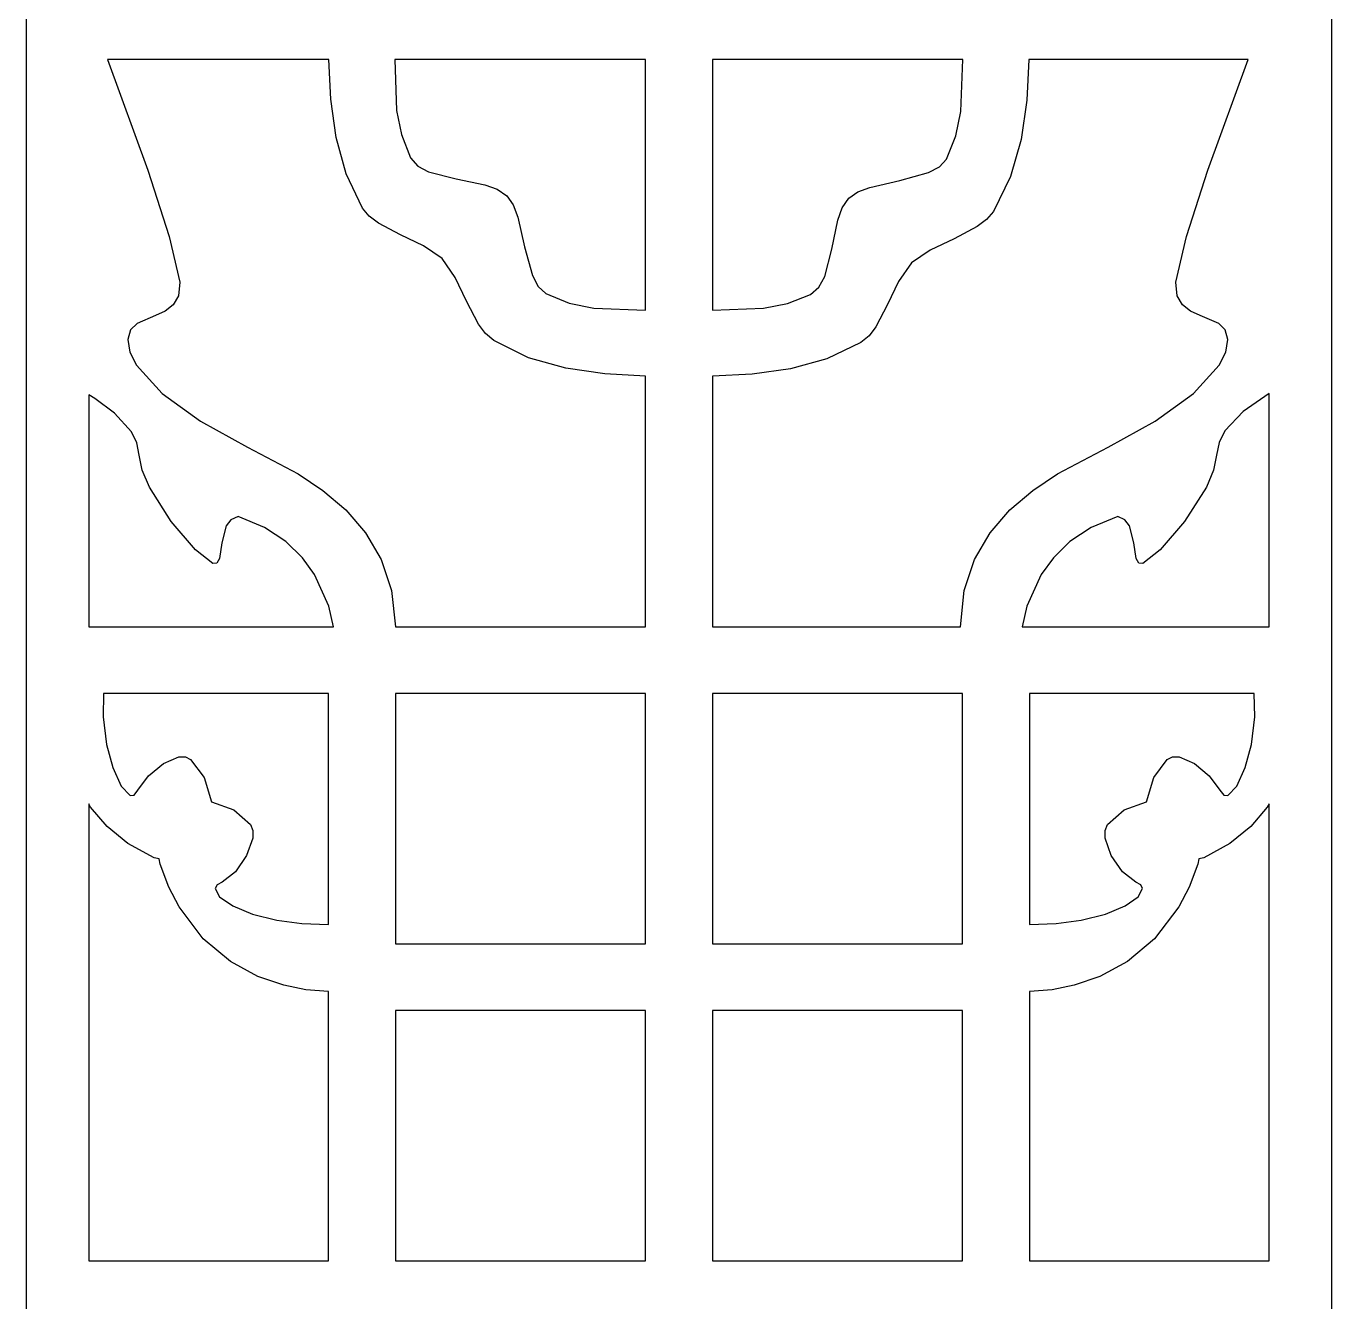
# Model space of a CAD drawing. Header units: centimetres. Extents: x -13.2 to -8.6, y -9 to 9.
# Drawn here: x -13.171 to -8.579, y -4.486 to 0 of the extents above; entities that cross this region are included whole.
import ezdxf

# ---------------------------------------------------------------- set-up
doc = ezdxf.new("R2010")
doc.units = ezdxf.units.CM
doc.header["$MEASUREMENT"] = 0
doc.layers.add('layer 1', color=7, linetype='Continuous')

msp = doc.modelspace()

# ---------------------------------------------------------------- linework, layer by layer
at = {"layer": 'layer 1', "color": 250}
for points, knots in [([(-13.17122, 9.00077), (-13.17122, 9.00077), (-8.57913, 9.00077), (-8.57913, 9.00077), (-8.57913, 9.00077), (-8.57913, 9.00077), (-8.57913, -9.00021), (-8.57913, -9.00021), (-8.57913, -9.00021), (-8.57913, -9.00021), (-13.17122, -9.00021), (-13.17122, -9.00021), (-13.17122, -9.00021), (-13.17122, -9.00021), (-13.17122, 9.00077), (-13.17122, 9.00077)], [0, 0, 0, 0, 0.2, 0.2, 0.2, 0.2, 0.4, 0.4, 0.4, 0.4, 0.6, 0.6, 0.6, 0.6, 1, 1, 1, 1]), ([(-12.10651, -0.11707), (-12.10651, -0.11707), (-12.09947, -0.25702), (-12.09947, -0.25702), (-12.09947, -0.25702), (-12.09947, -0.25702), (-12.08128, -0.39168), (-12.08128, -0.39168), (-12.08128, -0.39168), (-12.08128, -0.39168), (-12.04578, -0.5196), (-12.04578, -0.5196), (-12.04578, -0.5196), (-12.04578, -0.5196), (-11.98798, -0.63989), (-11.98798, -0.63989), (-11.98798, -0.63989), (-11.98798, -0.63989), (-11.96422, -0.66806), (-11.96422, -0.66806), (-11.96422, -0.66806), (-11.96422, -0.66806), (-11.93254, -0.69269), (-11.93254, -0.69269), (-11.93254, -0.69269), (-11.93254, -0.69269), (-11.8545, -0.73377), (-11.8545, -0.73377), (-11.8545, -0.73377), (-11.8545, -0.73377), (-11.77323, -0.77221), (-11.77323, -0.77221), (-11.77323, -0.77221), (-11.77323, -0.77221), (-11.70809, -0.8171), (-11.70809, -0.8171), (-11.70809, -0.8171), (-11.70809, -0.8171), (-11.66291, -0.88369), (-11.66291, -0.88369), (-11.66291, -0.88369), (-11.66291, -0.88369), (-11.62302, -0.9673), (-11.62302, -0.9673), (-11.62302, -0.9673), (-11.62302, -0.9673), (-11.58017, -1.04799), (-11.58017, -1.04799), (-11.58017, -1.04799), (-11.58017, -1.04799), (-11.55524, -1.08113), (-11.55524, -1.08113), (-11.55524, -1.08113), (-11.55524, -1.08113), (-11.52679, -1.10519), (-11.52679, -1.10519), (-11.52679, -1.10519), (-11.52679, -1.10519), (-11.40415, -1.16593), (-11.40415, -1.16593), (-11.40415, -1.16593), (-11.40415, -1.16593), (-11.27359, -1.20319), (-11.27359, -1.20319), (-11.27359, -1.20319), (-11.27359, -1.20319), (-11.13629, -1.22314), (-11.13629, -1.22314), (-11.13629, -1.22314), (-11.13629, -1.22314), (-10.99254, -1.23076), (-10.99254, -1.23076), (-10.99254, -1.23076), (-10.99254, -1.23076), (-10.99254, -2.11208), (-10.99254, -2.11208), (-10.99254, -2.11208), (-10.99254, -2.11208), (-11.87269, -2.11208), (-11.87269, -2.11208), (-11.87269, -2.11208), (-11.87269, -2.11208), (-11.88588, -1.98505), (-11.88588, -1.98505), (-11.88588, -1.98505), (-11.88588, -1.98505), (-11.92226, -1.87532), (-11.92226, -1.87532), (-11.92226, -1.87532), (-11.92226, -1.87532), (-11.97713, -1.78144), (-11.97713, -1.78144), (-11.97713, -1.78144), (-11.97713, -1.78144), (-12.04695, -1.70076), (-12.04695, -1.70076), (-12.04695, -1.70076), (-12.04695, -1.70076), (-12.12764, -1.63269), (-12.12764, -1.63269), (-12.12764, -1.63269), (-12.12764, -1.63269), (-12.21477, -1.57431), (-12.21477, -1.57431), (-12.21477, -1.57431), (-12.21477, -1.57431), (-12.39285, -1.48013), (-12.39285, -1.48013), (-12.39285, -1.48013), (-12.39285, -1.48013), (-12.55744, -1.38948), (-12.55744, -1.38948), (-12.55744, -1.38948), (-12.55744, -1.38948), (-12.6924, -1.2912), (-12.6924, -1.2912), (-12.6924, -1.2912), (-12.6924, -1.2912), (-12.78276, -1.19262), (-12.78276, -1.19262), (-12.78276, -1.19262), (-12.78276, -1.19262), (-12.80652, -1.14598), (-12.80652, -1.14598), (-12.80652, -1.14598), (-12.80652, -1.14598), (-12.81356, -1.10196), (-12.81356, -1.10196), (-12.81356, -1.10196), (-12.81356, -1.10196), (-12.80358, -1.06764), (-12.80358, -1.06764), (-12.80358, -1.06764), (-12.80358, -1.06764), (-12.781, -1.04505), (-12.781, -1.04505), (-12.781, -1.04505), (-12.781, -1.04505), (-12.71587, -1.01689), (-12.71587, -1.01689), (-12.71587, -1.01689), (-12.71587, -1.01689), (-12.68242, -1.00221), (-12.68242, -1.00221), (-12.68242, -1.00221), (-12.68242, -1.00221), (-12.65396, -0.98051), (-12.65396, -0.98051), (-12.65396, -0.98051), (-12.65396, -0.98051), (-12.63518, -0.94823), (-12.63518, -0.94823), (-12.63518, -0.94823), (-12.63518, -0.94823), (-12.63079, -0.89983), (-12.63079, -0.89983), (-12.63079, -0.89983), (-12.63079, -0.89983), (-12.66775, -0.73905), (-12.66775, -0.73905), (-12.66775, -0.73905), (-12.66775, -0.73905), (-12.74286, -0.50669), (-12.74286, -0.50669), (-12.74286, -0.50669), (-12.74286, -0.50669), (-12.88457, -0.11707), (-12.88457, -0.11707), (-12.88457, -0.11707), (-12.88457, -0.11707), (-12.10651, -0.11707), (-12.10651, -0.11707)], [0, 0, 0, 0, 0.0227273, 0.0227273, 0.0227273, 0.0227273, 0.0454545, 0.0454545, 0.0454545, 0.0454545, 0.0681818, 0.0681818, 0.0681818, 0.0681818, 0.0909091, 0.0909091, 0.0909091, 0.0909091, 0.1136364, 0.1136364, 0.1136364, 0.1136364, 0.1363636, 0.1363636, 0.1363636, 0.1363636, 0.1590909, 0.1590909, 0.1590909, 0.1590909, 0.1818182, 0.1818182, 0.1818182, 0.1818182, 0.2045455, 0.2045455, 0.2045455, 0.2045455, 0.2272727, 0.2272727, 0.2272727, 0.2272727, 0.25, 0.25, 0.25, 0.25, 0.2727273, 0.2727273, 0.2727273, 0.2727273, 0.2954545, 0.2954545, 0.2954545, 0.2954545, 0.3181818, 0.3181818, 0.3181818, 0.3181818, 0.3409091, 0.3409091, 0.3409091, 0.3409091, 0.3636364, 0.3636364, 0.3636364, 0.3636364, 0.3863636, 0.3863636, 0.3863636, 0.3863636, 0.4090909, 0.4090909, 0.4090909, 0.4090909, 0.4318182, 0.4318182, 0.4318182, 0.4318182, 0.4545455, 0.4545455, 0.4545455, 0.4545455, 0.4772727, 0.4772727, 0.4772727, 0.4772727, 0.5, 0.5, 0.5, 0.5, 0.5227273, 0.5227273, 0.5227273, 0.5227273, 0.5454545, 0.5454545, 0.5454545, 0.5454545, 0.5681818, 0.5681818, 0.5681818, 0.5681818, 0.5909091, 0.5909091, 0.5909091, 0.5909091, 0.6136364, 0.6136364, 0.6136364, 0.6136364, 0.6363636, 0.6363636, 0.6363636, 0.6363636, 0.6590909, 0.6590909, 0.6590909, 0.6590909, 0.6818182, 0.6818182, 0.6818182, 0.6818182, 0.7045455, 0.7045455, 0.7045455, 0.7045455, 0.7272727, 0.7272727, 0.7272727, 0.7272727, 0.75, 0.75, 0.75, 0.75, 0.7727273, 0.7727273, 0.7727273, 0.7727273, 0.7954545, 0.7954545, 0.7954545, 0.7954545, 0.8181818, 0.8181818, 0.8181818, 0.8181818, 0.8409091, 0.8409091, 0.8409091, 0.8409091, 0.8636364, 0.8636364, 0.8636364, 0.8636364, 0.8863636, 0.8863636, 0.8863636, 0.8863636, 0.9090909, 0.9090909, 0.9090909, 0.9090909, 0.9318182, 0.9318182, 0.9318182, 0.9318182, 0.9545455, 0.9545455, 0.9545455, 0.9545455, 1, 1, 1, 1]), ([(-10.99254, -0.9987), (-10.99254, -0.9987), (-11.17502, -0.99136), (-11.17502, -0.99136), (-11.17502, -0.99136), (-11.17502, -0.99136), (-11.26127, -0.97376), (-11.26127, -0.97376), (-11.26127, -0.97376), (-11.26127, -0.97376), (-11.34371, -0.94032), (-11.34371, -0.94032), (-11.34371, -0.94032), (-11.34371, -0.94032), (-11.37041, -0.91537), (-11.37041, -0.91537), (-11.37041, -0.91537), (-11.37041, -0.91537), (-11.39066, -0.87724), (-11.39066, -0.87724), (-11.39066, -0.87724), (-11.39066, -0.87724), (-11.41794, -0.77632), (-11.41794, -0.77632), (-11.41794, -0.77632), (-11.41794, -0.77632), (-11.44229, -0.67157), (-11.44229, -0.67157), (-11.44229, -0.67157), (-11.44229, -0.67157), (-11.45842, -0.62814), (-11.45842, -0.62814), (-11.45842, -0.62814), (-11.45842, -0.62814), (-11.48014, -0.59676), (-11.48014, -0.59676), (-11.48014, -0.59676), (-11.48014, -0.59676), (-11.51446, -0.57358), (-11.51446, -0.57358), (-11.51446, -0.57358), (-11.51446, -0.57358), (-11.55817, -0.55804), (-11.55817, -0.55804), (-11.55817, -0.55804), (-11.55817, -0.55804), (-11.65939, -0.5372), (-11.65939, -0.5372), (-11.65939, -0.5372), (-11.65939, -0.5372), (-11.75562, -0.51256), (-11.75562, -0.51256), (-11.75562, -0.51256), (-11.75562, -0.51256), (-11.79317, -0.49203), (-11.79317, -0.49203), (-11.79317, -0.49203), (-11.79317, -0.49203), (-11.81899, -0.46239), (-11.81899, -0.46239), (-11.81899, -0.46239), (-11.81899, -0.46239), (-11.85127, -0.38142), (-11.85127, -0.38142), (-11.85127, -0.38142), (-11.85127, -0.38142), (-11.86829, -0.29633), (-11.86829, -0.29633), (-11.86829, -0.29633), (-11.86829, -0.29633), (-11.87444, -0.11707), (-11.87444, -0.11707), (-11.87444, -0.11707), (-11.87444, -0.11707), (-10.99254, -0.11707), (-10.99254, -0.11707), (-10.99254, -0.11707), (-10.99254, -0.11707), (-10.99254, -0.9987), (-10.99254, -0.9987)], [0, 0, 0, 0, 0.047619, 0.047619, 0.047619, 0.047619, 0.0952381, 0.0952381, 0.0952381, 0.0952381, 0.1428571, 0.1428571, 0.1428571, 0.1428571, 0.1904762, 0.1904762, 0.1904762, 0.1904762, 0.2380952, 0.2380952, 0.2380952, 0.2380952, 0.2857143, 0.2857143, 0.2857143, 0.2857143, 0.3333333, 0.3333333, 0.3333333, 0.3333333, 0.3809524, 0.3809524, 0.3809524, 0.3809524, 0.4285714, 0.4285714, 0.4285714, 0.4285714, 0.4761905, 0.4761905, 0.4761905, 0.4761905, 0.5238095, 0.5238095, 0.5238095, 0.5238095, 0.5714286, 0.5714286, 0.5714286, 0.5714286, 0.6190476, 0.6190476, 0.6190476, 0.6190476, 0.6666667, 0.6666667, 0.6666667, 0.6666667, 0.7142857, 0.7142857, 0.7142857, 0.7142857, 0.7619048, 0.7619048, 0.7619048, 0.7619048, 0.8095238, 0.8095238, 0.8095238, 0.8095238, 0.8571429, 0.8571429, 0.8571429, 0.8571429, 0.9047619, 0.9047619, 0.9047619, 0.9047619, 1, 1, 1, 1]), ([(-9.8765, -0.11707), (-9.8765, -0.11707), (-9.88354, -0.29956), (-9.88354, -0.29956), (-9.88354, -0.29956), (-9.88354, -0.29956), (-9.90145, -0.38581), (-9.90145, -0.38581), (-9.90145, -0.38581), (-9.90145, -0.38581), (-9.93489, -0.46797), (-9.93489, -0.46797), (-9.93489, -0.46797), (-9.93489, -0.46797), (-9.95953, -0.49496), (-9.95953, -0.49496), (-9.95953, -0.49496), (-9.95953, -0.49496), (-9.99796, -0.5149), (-9.99796, -0.5149), (-9.99796, -0.5149), (-9.99796, -0.5149), (-10.09889, -0.54249), (-10.09889, -0.54249), (-10.09889, -0.54249), (-10.09889, -0.54249), (-10.20363, -0.56683), (-10.20363, -0.56683), (-10.20363, -0.56683), (-10.20363, -0.56683), (-10.24675, -0.58298), (-10.24675, -0.58298), (-10.24675, -0.58298), (-10.24675, -0.58298), (-10.27844, -0.60468), (-10.27844, -0.60468), (-10.27844, -0.60468), (-10.27844, -0.60468), (-10.30132, -0.63872), (-10.30132, -0.63872), (-10.30132, -0.63872), (-10.30132, -0.63872), (-10.31717, -0.68273), (-10.31717, -0.68273), (-10.31717, -0.68273), (-10.31717, -0.68273), (-10.3377, -0.78394), (-10.3377, -0.78394), (-10.3377, -0.78394), (-10.3377, -0.78394), (-10.36235, -0.88017), (-10.36235, -0.88017), (-10.36235, -0.88017), (-10.36235, -0.88017), (-10.38288, -0.91743), (-10.38288, -0.91743), (-10.38288, -0.91743), (-10.38288, -0.91743), (-10.41281, -0.94325), (-10.41281, -0.94325), (-10.41281, -0.94325), (-10.41281, -0.94325), (-10.49378, -0.97552), (-10.49378, -0.97552), (-10.49378, -0.97552), (-10.49378, -0.97552), (-10.57857, -0.99224), (-10.57857, -0.99224), (-10.57857, -0.99224), (-10.57857, -0.99224), (-10.75782, -0.99899), (-10.75782, -0.99899), (-10.75782, -0.99899), (-10.75782, -0.99899), (-10.75782, -0.11707), (-10.75782, -0.11707), (-10.75782, -0.11707), (-10.75782, -0.11707), (-9.8765, -0.11707), (-9.8765, -0.11707)], [0, 0, 0, 0, 0.047619, 0.047619, 0.047619, 0.047619, 0.0952381, 0.0952381, 0.0952381, 0.0952381, 0.1428571, 0.1428571, 0.1428571, 0.1428571, 0.1904762, 0.1904762, 0.1904762, 0.1904762, 0.2380952, 0.2380952, 0.2380952, 0.2380952, 0.2857143, 0.2857143, 0.2857143, 0.2857143, 0.3333333, 0.3333333, 0.3333333, 0.3333333, 0.3809524, 0.3809524, 0.3809524, 0.3809524, 0.4285714, 0.4285714, 0.4285714, 0.4285714, 0.4761905, 0.4761905, 0.4761905, 0.4761905, 0.5238095, 0.5238095, 0.5238095, 0.5238095, 0.5714286, 0.5714286, 0.5714286, 0.5714286, 0.6190476, 0.6190476, 0.6190476, 0.6190476, 0.6666667, 0.6666667, 0.6666667, 0.6666667, 0.7142857, 0.7142857, 0.7142857, 0.7142857, 0.7619048, 0.7619048, 0.7619048, 0.7619048, 0.8095238, 0.8095238, 0.8095238, 0.8095238, 0.8571429, 0.8571429, 0.8571429, 0.8571429, 0.9047619, 0.9047619, 0.9047619, 0.9047619, 1, 1, 1, 1]), ([(-10.75782, -1.23106), (-10.75782, -1.23106), (-10.61788, -1.22401), (-10.61788, -1.22401), (-10.61788, -1.22401), (-10.61788, -1.22401), (-10.48351, -1.20552), (-10.48351, -1.20552), (-10.48351, -1.20552), (-10.48351, -1.20552), (-10.35559, -1.17032), (-10.35559, -1.17032), (-10.35559, -1.17032), (-10.35559, -1.17032), (-10.2353, -1.11253), (-10.2353, -1.11253), (-10.2353, -1.11253), (-10.2353, -1.11253), (-10.20686, -1.08877), (-10.20686, -1.08877), (-10.20686, -1.08877), (-10.20686, -1.08877), (-10.1825, -1.05679), (-10.1825, -1.05679), (-10.1825, -1.05679), (-10.1825, -1.05679), (-10.14142, -0.97904), (-10.14142, -0.97904), (-10.14142, -0.97904), (-10.14142, -0.97904), (-10.103, -0.89777), (-10.103, -0.89777), (-10.103, -0.89777), (-10.103, -0.89777), (-10.05811, -0.83235), (-10.05811, -0.83235), (-10.05811, -0.83235), (-10.05811, -0.83235), (-9.99151, -0.78746), (-9.99151, -0.78746), (-9.99151, -0.78746), (-9.99151, -0.78746), (-9.9076, -0.74726), (-9.9076, -0.74726), (-9.9076, -0.74726), (-9.9076, -0.74726), (-9.82663, -0.70473), (-9.82663, -0.70473), (-9.82663, -0.70473), (-9.82663, -0.70473), (-9.79406, -0.67979), (-9.79406, -0.67979), (-9.79406, -0.67979), (-9.79406, -0.67979), (-9.76971, -0.65133), (-9.76971, -0.65133), (-9.76971, -0.65133), (-9.76971, -0.65133), (-9.70928, -0.52869), (-9.70928, -0.52869), (-9.70928, -0.52869), (-9.70928, -0.52869), (-9.67173, -0.39814), (-9.67173, -0.39814), (-9.67173, -0.39814), (-9.67173, -0.39814), (-9.65207, -0.26025), (-9.65207, -0.26025), (-9.65207, -0.26025), (-9.65207, -0.26025), (-9.64444, -0.11707), (-9.64444, -0.11707), (-9.64444, -0.11707), (-9.64444, -0.11707), (-8.87372, -0.11707), (-8.87372, -0.11707), (-8.87372, -0.11707), (-8.87372, -0.11707), (-9.01572, -0.50669), (-9.01572, -0.50669), (-9.01572, -0.50669), (-9.01572, -0.50669), (-9.09082, -0.73905), (-9.09082, -0.73905), (-9.09082, -0.73905), (-9.09082, -0.73905), (-9.1275, -0.89983), (-9.1275, -0.89983), (-9.1275, -0.89983), (-9.1275, -0.89983), (-9.12309, -0.94823), (-9.12309, -0.94823), (-9.12309, -0.94823), (-9.12309, -0.94823), (-9.10432, -0.98051), (-9.10432, -0.98051), (-9.10432, -0.98051), (-9.10432, -0.98051), (-9.07615, -1.00221), (-9.07615, -1.00221), (-9.07615, -1.00221), (-9.07615, -1.00221), (-9.04242, -1.01689), (-9.04242, -1.01689), (-9.04242, -1.01689), (-9.04242, -1.01689), (-8.97728, -1.04505), (-8.97728, -1.04505), (-8.97728, -1.04505), (-8.97728, -1.04505), (-8.95469, -1.06764), (-8.95469, -1.06764), (-8.95469, -1.06764), (-8.95469, -1.06764), (-8.94501, -1.10196), (-8.94501, -1.10196), (-8.94501, -1.10196), (-8.94501, -1.10196), (-8.95175, -1.14598), (-8.95175, -1.14598), (-8.95175, -1.14598), (-8.95175, -1.14598), (-8.97552, -1.19262), (-8.97552, -1.19262), (-8.97552, -1.19262), (-8.97552, -1.19262), (-9.06588, -1.2912), (-9.06588, -1.2912), (-9.06588, -1.2912), (-9.06588, -1.2912), (-9.20085, -1.38948), (-9.20085, -1.38948), (-9.20085, -1.38948), (-9.20085, -1.38948), (-9.36543, -1.48013), (-9.36543, -1.48013), (-9.36543, -1.48013), (-9.36543, -1.48013), (-9.54351, -1.57431), (-9.54351, -1.57431), (-9.54351, -1.57431), (-9.54351, -1.57431), (-9.63095, -1.63269), (-9.63095, -1.63269), (-9.63095, -1.63269), (-9.63095, -1.63269), (-9.71132, -1.70076), (-9.71132, -1.70076), (-9.71132, -1.70076), (-9.71132, -1.70076), (-9.78115, -1.78144), (-9.78115, -1.78144), (-9.78115, -1.78144), (-9.78115, -1.78144), (-9.83631, -1.87532), (-9.83631, -1.87532), (-9.83631, -1.87532), (-9.83631, -1.87532), (-9.87239, -1.98505), (-9.87239, -1.98505), (-9.87239, -1.98505), (-9.87239, -1.98505), (-9.8856, -2.11208), (-9.8856, -2.11208), (-9.8856, -2.11208), (-9.8856, -2.11208), (-10.75782, -2.11208), (-10.75782, -2.11208), (-10.75782, -2.11208), (-10.75782, -2.11208), (-10.75782, -1.23106), (-10.75782, -1.23106)], [0, 0, 0, 0, 0.0227273, 0.0227273, 0.0227273, 0.0227273, 0.0454545, 0.0454545, 0.0454545, 0.0454545, 0.0681818, 0.0681818, 0.0681818, 0.0681818, 0.0909091, 0.0909091, 0.0909091, 0.0909091, 0.1136364, 0.1136364, 0.1136364, 0.1136364, 0.1363636, 0.1363636, 0.1363636, 0.1363636, 0.1590909, 0.1590909, 0.1590909, 0.1590909, 0.1818182, 0.1818182, 0.1818182, 0.1818182, 0.2045455, 0.2045455, 0.2045455, 0.2045455, 0.2272727, 0.2272727, 0.2272727, 0.2272727, 0.25, 0.25, 0.25, 0.25, 0.2727273, 0.2727273, 0.2727273, 0.2727273, 0.2954545, 0.2954545, 0.2954545, 0.2954545, 0.3181818, 0.3181818, 0.3181818, 0.3181818, 0.3409091, 0.3409091, 0.3409091, 0.3409091, 0.3636364, 0.3636364, 0.3636364, 0.3636364, 0.3863636, 0.3863636, 0.3863636, 0.3863636, 0.4090909, 0.4090909, 0.4090909, 0.4090909, 0.4318182, 0.4318182, 0.4318182, 0.4318182, 0.4545455, 0.4545455, 0.4545455, 0.4545455, 0.4772727, 0.4772727, 0.4772727, 0.4772727, 0.5, 0.5, 0.5, 0.5, 0.5227273, 0.5227273, 0.5227273, 0.5227273, 0.5454545, 0.5454545, 0.5454545, 0.5454545, 0.5681818, 0.5681818, 0.5681818, 0.5681818, 0.5909091, 0.5909091, 0.5909091, 0.5909091, 0.6136364, 0.6136364, 0.6136364, 0.6136364, 0.6363636, 0.6363636, 0.6363636, 0.6363636, 0.6590909, 0.6590909, 0.6590909, 0.6590909, 0.6818182, 0.6818182, 0.6818182, 0.6818182, 0.7045455, 0.7045455, 0.7045455, 0.7045455, 0.7272727, 0.7272727, 0.7272727, 0.7272727, 0.75, 0.75, 0.75, 0.75, 0.7727273, 0.7727273, 0.7727273, 0.7727273, 0.7954545, 0.7954545, 0.7954545, 0.7954545, 0.8181818, 0.8181818, 0.8181818, 0.8181818, 0.8409091, 0.8409091, 0.8409091, 0.8409091, 0.8636364, 0.8636364, 0.8636364, 0.8636364, 0.8863636, 0.8863636, 0.8863636, 0.8863636, 0.9090909, 0.9090909, 0.9090909, 0.9090909, 0.9318182, 0.9318182, 0.9318182, 0.9318182, 0.9545455, 0.9545455, 0.9545455, 0.9545455, 1, 1, 1, 1]), ([(-12.95107, -2.11208), (-12.95107, -2.11208), (-12.95107, -1.29593), (-12.95107, -1.29593), (-12.95107, -1.29593), (-12.95107, -1.29593), (-12.92974, -1.30968), (-12.92974, -1.30968), (-12.92974, -1.30968), (-12.92974, -1.30968), (-12.86021, -1.36044), (-12.86021, -1.36044), (-12.86021, -1.36044), (-12.86021, -1.36044), (-12.80095, -1.42645), (-12.80095, -1.42645), (-12.80095, -1.42645), (-12.80095, -1.42645), (-12.78218, -1.46577), (-12.78218, -1.46577), (-12.78218, -1.46577), (-12.78218, -1.46577), (-12.77395, -1.5083), (-12.77395, -1.5083), (-12.77395, -1.5083), (-12.77395, -1.5083), (-12.7631, -1.5614), (-12.7631, -1.5614), (-12.7631, -1.5614), (-12.7631, -1.5614), (-12.73787, -1.62097), (-12.73787, -1.62097), (-12.73787, -1.62097), (-12.73787, -1.62097), (-12.66071, -1.74184), (-12.66071, -1.74184), (-12.66071, -1.74184), (-12.66071, -1.74184), (-12.57533, -1.84158), (-12.57533, -1.84158), (-12.57533, -1.84158), (-12.57533, -1.84158), (-12.51461, -1.88999), (-12.51461, -1.88999), (-12.51461, -1.88999), (-12.51461, -1.88999), (-12.49993, -1.88793), (-12.49993, -1.88793), (-12.49993, -1.88793), (-12.49993, -1.88793), (-12.49143, -1.87239), (-12.49143, -1.87239), (-12.49143, -1.87239), (-12.49143, -1.87239), (-12.48292, -1.81754), (-12.48292, -1.81754), (-12.48292, -1.81754), (-12.48292, -1.81754), (-12.46796, -1.75738), (-12.46796, -1.75738), (-12.46796, -1.75738), (-12.46796, -1.75738), (-12.45182, -1.73567), (-12.45182, -1.73567), (-12.45182, -1.73567), (-12.45182, -1.73567), (-12.426, -1.72482), (-12.426, -1.72482), (-12.426, -1.72482), (-12.426, -1.72482), (-12.33242, -1.76354), (-12.33242, -1.76354), (-12.33242, -1.76354), (-12.33242, -1.76354), (-12.2576, -1.81283), (-12.2576, -1.81283), (-12.2576, -1.81283), (-12.2576, -1.81283), (-12.1998, -1.86945), (-12.1998, -1.86945), (-12.1998, -1.86945), (-12.1998, -1.86945), (-12.15698, -1.92872), (-12.15698, -1.92872), (-12.15698, -1.92872), (-12.15698, -1.92872), (-12.10681, -2.03932), (-12.10681, -2.03932), (-12.10681, -2.03932), (-12.10681, -2.03932), (-12.09009, -2.11208), (-12.09009, -2.11208), (-12.09009, -2.11208), (-12.09009, -2.11208), (-12.95107, -2.11208), (-12.95107, -2.11208)], [0, 0, 0, 0, 0.04, 0.04, 0.04, 0.04, 0.08, 0.08, 0.08, 0.08, 0.12, 0.12, 0.12, 0.12, 0.16, 0.16, 0.16, 0.16, 0.2, 0.2, 0.2, 0.2, 0.24, 0.24, 0.24, 0.24, 0.28, 0.28, 0.28, 0.28, 0.32, 0.32, 0.32, 0.32, 0.36, 0.36, 0.36, 0.36, 0.4, 0.4, 0.4, 0.4, 0.44, 0.44, 0.44, 0.44, 0.48, 0.48, 0.48, 0.48, 0.52, 0.52, 0.52, 0.52, 0.56, 0.56, 0.56, 0.56, 0.6, 0.6, 0.6, 0.6, 0.64, 0.64, 0.64, 0.64, 0.68, 0.68, 0.68, 0.68, 0.72, 0.72, 0.72, 0.72, 0.76, 0.76, 0.76, 0.76, 0.8, 0.8, 0.8, 0.8, 0.84, 0.84, 0.84, 0.84, 0.88, 0.88, 0.88, 0.88, 0.92, 0.92, 0.92, 0.92, 1, 1, 1, 1]), ([(-8.79928, -1.29235), (-8.79928, -1.29235), (-8.79928, -2.11208), (-8.79928, -2.11208), (-8.79928, -2.11208), (-8.79928, -2.11208), (-9.6685, -2.11208), (-9.6685, -2.11208), (-9.6685, -2.11208), (-9.6685, -2.11208), (-9.65148, -2.03932), (-9.65148, -2.03932), (-9.65148, -2.03932), (-9.65148, -2.03932), (-9.60131, -1.92872), (-9.60131, -1.92872), (-9.60131, -1.92872), (-9.60131, -1.92872), (-9.55847, -1.86945), (-9.55847, -1.86945), (-9.55847, -1.86945), (-9.55847, -1.86945), (-9.50069, -1.81283), (-9.50069, -1.81283), (-9.50069, -1.81283), (-9.50069, -1.81283), (-9.42616, -1.76354), (-9.42616, -1.76354), (-9.42616, -1.76354), (-9.42616, -1.76354), (-9.33228, -1.72482), (-9.33228, -1.72482), (-9.33228, -1.72482), (-9.33228, -1.72482), (-9.30675, -1.73567), (-9.30675, -1.73567), (-9.30675, -1.73567), (-9.30675, -1.73567), (-9.29033, -1.75738), (-9.29033, -1.75738), (-9.29033, -1.75738), (-9.29033, -1.75738), (-9.27565, -1.81754), (-9.27565, -1.81754), (-9.27565, -1.81754), (-9.27565, -1.81754), (-9.26686, -1.87239), (-9.26686, -1.87239), (-9.26686, -1.87239), (-9.26686, -1.87239), (-9.25835, -1.88793), (-9.25835, -1.88793), (-9.25835, -1.88793), (-9.25835, -1.88793), (-9.24367, -1.88999), (-9.24367, -1.88999), (-9.24367, -1.88999), (-9.24367, -1.88999), (-9.18294, -1.84158), (-9.18294, -1.84158), (-9.18294, -1.84158), (-9.18294, -1.84158), (-9.09757, -1.74184), (-9.09757, -1.74184), (-9.09757, -1.74184), (-9.09757, -1.74184), (-9.02041, -1.62097), (-9.02041, -1.62097), (-9.02041, -1.62097), (-9.02041, -1.62097), (-8.99518, -1.5614), (-8.99518, -1.5614), (-8.99518, -1.5614), (-8.99518, -1.5614), (-8.98462, -1.5083), (-8.98462, -1.5083), (-8.98462, -1.5083), (-8.98462, -1.5083), (-8.97581, -1.46371), (-8.97581, -1.46371), (-8.97581, -1.46371), (-8.97581, -1.46371), (-8.95528, -1.42322), (-8.95528, -1.42322), (-8.95528, -1.42322), (-8.95528, -1.42322), (-8.89161, -1.35545), (-8.89161, -1.35545), (-8.89161, -1.35545), (-8.89161, -1.35545), (-8.79928, -1.29235), (-8.79928, -1.29235)], [0, 0, 0, 0, 0.0416667, 0.0416667, 0.0416667, 0.0416667, 0.0833333, 0.0833333, 0.0833333, 0.0833333, 0.125, 0.125, 0.125, 0.125, 0.1666667, 0.1666667, 0.1666667, 0.1666667, 0.2083333, 0.2083333, 0.2083333, 0.2083333, 0.25, 0.25, 0.25, 0.25, 0.2916667, 0.2916667, 0.2916667, 0.2916667, 0.3333333, 0.3333333, 0.3333333, 0.3333333, 0.375, 0.375, 0.375, 0.375, 0.4166667, 0.4166667, 0.4166667, 0.4166667, 0.4583333, 0.4583333, 0.4583333, 0.4583333, 0.5, 0.5, 0.5, 0.5, 0.5416667, 0.5416667, 0.5416667, 0.5416667, 0.5833333, 0.5833333, 0.5833333, 0.5833333, 0.625, 0.625, 0.625, 0.625, 0.6666667, 0.6666667, 0.6666667, 0.6666667, 0.7083333, 0.7083333, 0.7083333, 0.7083333, 0.75, 0.75, 0.75, 0.75, 0.7916667, 0.7916667, 0.7916667, 0.7916667, 0.8333333, 0.8333333, 0.8333333, 0.8333333, 0.875, 0.875, 0.875, 0.875, 0.9166667, 0.9166667, 0.9166667, 0.9166667, 1, 1, 1, 1]), ([(-12.10739, -2.34679), (-12.10739, -2.34679), (-12.10739, -3.15976), (-12.10739, -3.15976), (-12.10739, -3.15976), (-12.10739, -3.15976), (-12.20216, -3.15536), (-12.20216, -3.15536), (-12.20216, -3.15536), (-12.20216, -3.15536), (-12.28928, -3.14449), (-12.28928, -3.14449), (-12.28928, -3.14449), (-12.28928, -3.14449), (-12.37495, -3.12337), (-12.37495, -3.12337), (-12.37495, -3.12337), (-12.37495, -3.12337), (-12.44449, -3.09375), (-12.44449, -3.09375), (-12.44449, -3.09375), (-12.44449, -3.09375), (-12.49085, -3.06235), (-12.49085, -3.06235), (-12.49085, -3.06235), (-12.49085, -3.06235), (-12.50581, -3.03272), (-12.50581, -3.03272), (-12.50581, -3.03272), (-12.50581, -3.03272), (-12.49935, -3.0201), (-12.49935, -3.0201), (-12.49935, -3.0201), (-12.49935, -3.0201), (-12.48204, -3.00984), (-12.48204, -3.00984), (-12.48204, -3.00984), (-12.48204, -3.00984), (-12.43539, -2.97434), (-12.43539, -2.97434), (-12.43539, -2.97434), (-12.43539, -2.97434), (-12.39578, -2.91654), (-12.39578, -2.91654), (-12.39578, -2.91654), (-12.39578, -2.91654), (-12.37437, -2.85523), (-12.37437, -2.85523), (-12.37437, -2.85523), (-12.37437, -2.85523), (-12.37408, -2.82882), (-12.37408, -2.82882), (-12.37408, -2.82882), (-12.37408, -2.82882), (-12.38259, -2.80799), (-12.38259, -2.80799), (-12.38259, -2.80799), (-12.38259, -2.80799), (-12.44096, -2.75635), (-12.44096, -2.75635), (-12.44096, -2.75635), (-12.44096, -2.75635), (-12.5196, -2.7282), (-12.5196, -2.7282), (-12.5196, -2.7282), (-12.5196, -2.7282), (-12.54541, -2.64252), (-12.54541, -2.64252), (-12.54541, -2.64252), (-12.54541, -2.64252), (-12.59265, -2.57856), (-12.59265, -2.57856), (-12.59265, -2.57856), (-12.59265, -2.57856), (-12.61113, -2.56947), (-12.61113, -2.56947), (-12.61113, -2.56947), (-12.61113, -2.56947), (-12.6346, -2.56977), (-12.6346, -2.56977), (-12.6346, -2.56977), (-12.6346, -2.56977), (-12.68829, -2.59323), (-12.68829, -2.59323), (-12.68829, -2.59323), (-12.68829, -2.59323), (-12.74051, -2.63636), (-12.74051, -2.63636), (-12.74051, -2.63636), (-12.74051, -2.63636), (-12.77777, -2.68712), (-12.77777, -2.68712), (-12.77777, -2.68712), (-12.77777, -2.68712), (-12.79097, -2.70414), (-12.79097, -2.70414), (-12.79097, -2.70414), (-12.79097, -2.70414), (-12.80564, -2.70589), (-12.80564, -2.70589), (-12.80564, -2.70589), (-12.80564, -2.70589), (-12.83674, -2.67333), (-12.83674, -2.67333), (-12.83674, -2.67333), (-12.83674, -2.67333), (-12.86608, -2.60761), (-12.86608, -2.60761), (-12.86608, -2.60761), (-12.86608, -2.60761), (-12.88868, -2.52663), (-12.88868, -2.52663), (-12.88868, -2.52663), (-12.88868, -2.52663), (-12.9004, -2.42923), (-12.9004, -2.42923), (-12.9004, -2.42923), (-12.9004, -2.42923), (-12.89864, -2.34679), (-12.89864, -2.34679), (-12.89864, -2.34679), (-12.89864, -2.34679), (-12.10739, -2.34679), (-12.10739, -2.34679)], [0, 0, 0, 0, 0.03125, 0.03125, 0.03125, 0.03125, 0.0625, 0.0625, 0.0625, 0.0625, 0.09375, 0.09375, 0.09375, 0.09375, 0.125, 0.125, 0.125, 0.125, 0.15625, 0.15625, 0.15625, 0.15625, 0.1875, 0.1875, 0.1875, 0.1875, 0.21875, 0.21875, 0.21875, 0.21875, 0.25, 0.25, 0.25, 0.25, 0.28125, 0.28125, 0.28125, 0.28125, 0.3125, 0.3125, 0.3125, 0.3125, 0.34375, 0.34375, 0.34375, 0.34375, 0.375, 0.375, 0.375, 0.375, 0.40625, 0.40625, 0.40625, 0.40625, 0.4375, 0.4375, 0.4375, 0.4375, 0.46875, 0.46875, 0.46875, 0.46875, 0.5, 0.5, 0.5, 0.5, 0.53125, 0.53125, 0.53125, 0.53125, 0.5625, 0.5625, 0.5625, 0.5625, 0.59375, 0.59375, 0.59375, 0.59375, 0.625, 0.625, 0.625, 0.625, 0.65625, 0.65625, 0.65625, 0.65625, 0.6875, 0.6875, 0.6875, 0.6875, 0.71875, 0.71875, 0.71875, 0.71875, 0.75, 0.75, 0.75, 0.75, 0.78125, 0.78125, 0.78125, 0.78125, 0.8125, 0.8125, 0.8125, 0.8125, 0.84375, 0.84375, 0.84375, 0.84375, 0.875, 0.875, 0.875, 0.875, 0.90625, 0.90625, 0.90625, 0.90625, 0.9375, 0.9375, 0.9375, 0.9375, 1, 1, 1, 1]), ([(-11.87269, -3.22694), (-11.87269, -3.22694), (-11.87269, -2.34679), (-11.87269, -2.34679), (-11.87269, -2.34679), (-11.87269, -2.34679), (-10.99254, -2.34679), (-10.99254, -2.34679), (-10.99254, -2.34679), (-10.99254, -2.34679), (-10.99254, -3.22694), (-10.99254, -3.22694), (-10.99254, -3.22694), (-10.99254, -3.22694), (-11.87269, -3.22694), (-11.87269, -3.22694)], [0, 0, 0, 0, 0.2, 0.2, 0.2, 0.2, 0.4, 0.4, 0.4, 0.4, 0.6, 0.6, 0.6, 0.6, 1, 1, 1, 1]), ([(-9.87768, -2.34679), (-9.87768, -2.34679), (-9.87768, -3.22694), (-9.87768, -3.22694), (-9.87768, -3.22694), (-9.87768, -3.22694), (-10.75782, -3.22694), (-10.75782, -3.22694), (-10.75782, -3.22694), (-10.75782, -3.22694), (-10.75782, -2.34679), (-10.75782, -2.34679), (-10.75782, -2.34679), (-10.75782, -2.34679), (-9.87768, -2.34679), (-9.87768, -2.34679)], [0, 0, 0, 0, 0.2, 0.2, 0.2, 0.2, 0.4, 0.4, 0.4, 0.4, 0.6, 0.6, 0.6, 0.6, 1, 1, 1, 1]), ([(-9.64297, -3.15976), (-9.64297, -3.15976), (-9.64297, -2.34679), (-9.64297, -2.34679), (-9.64297, -2.34679), (-9.64297, -2.34679), (-8.85201, -2.34679), (-8.85201, -2.34679), (-8.85201, -2.34679), (-8.85201, -2.34679), (-8.85025, -2.42923), (-8.85025, -2.42923), (-8.85025, -2.42923), (-8.85025, -2.42923), (-8.86199, -2.52663), (-8.86199, -2.52663), (-8.86199, -2.52663), (-8.86199, -2.52663), (-8.88457, -2.60761), (-8.88457, -2.60761), (-8.88457, -2.60761), (-8.88457, -2.60761), (-8.91391, -2.67333), (-8.91391, -2.67333), (-8.91391, -2.67333), (-8.91391, -2.67333), (-8.94501, -2.70589), (-8.94501, -2.70589), (-8.94501, -2.70589), (-8.94501, -2.70589), (-8.95968, -2.70414), (-8.95968, -2.70414), (-8.95968, -2.70414), (-8.95968, -2.70414), (-8.97288, -2.68712), (-8.97288, -2.68712), (-8.97288, -2.68712), (-8.97288, -2.68712), (-9.01014, -2.63636), (-9.01014, -2.63636), (-9.01014, -2.63636), (-9.01014, -2.63636), (-9.06236, -2.59323), (-9.06236, -2.59323), (-9.06236, -2.59323), (-9.06236, -2.59323), (-9.11605, -2.56977), (-9.11605, -2.56977), (-9.11605, -2.56977), (-9.11605, -2.56977), (-9.13952, -2.56947), (-9.13952, -2.56947), (-9.13952, -2.56947), (-9.13952, -2.56947), (-9.158, -2.57856), (-9.158, -2.57856), (-9.158, -2.57856), (-9.158, -2.57856), (-9.20525, -2.64252), (-9.20525, -2.64252), (-9.20525, -2.64252), (-9.20525, -2.64252), (-9.23106, -2.7282), (-9.23106, -2.7282), (-9.23106, -2.7282), (-9.23106, -2.7282), (-9.30969, -2.75635), (-9.30969, -2.75635), (-9.30969, -2.75635), (-9.30969, -2.75635), (-9.36807, -2.80799), (-9.36807, -2.80799), (-9.36807, -2.80799), (-9.36807, -2.80799), (-9.37657, -2.82882), (-9.37657, -2.82882), (-9.37657, -2.82882), (-9.37657, -2.82882), (-9.37628, -2.85523), (-9.37628, -2.85523), (-9.37628, -2.85523), (-9.37628, -2.85523), (-9.35487, -2.91654), (-9.35487, -2.91654), (-9.35487, -2.91654), (-9.35487, -2.91654), (-9.31526, -2.97434), (-9.31526, -2.97434), (-9.31526, -2.97434), (-9.31526, -2.97434), (-9.26861, -3.00984), (-9.26861, -3.00984), (-9.26861, -3.00984), (-9.26861, -3.00984), (-9.25131, -3.0201), (-9.25131, -3.0201), (-9.25131, -3.0201), (-9.25131, -3.0201), (-9.24485, -3.03272), (-9.24485, -3.03272), (-9.24485, -3.03272), (-9.24485, -3.03272), (-9.25982, -3.06235), (-9.25982, -3.06235), (-9.25982, -3.06235), (-9.25982, -3.06235), (-9.30616, -3.09375), (-9.30616, -3.09375), (-9.30616, -3.09375), (-9.30616, -3.09375), (-9.3757, -3.12337), (-9.3757, -3.12337), (-9.3757, -3.12337), (-9.3757, -3.12337), (-9.46137, -3.14449), (-9.46137, -3.14449), (-9.46137, -3.14449), (-9.46137, -3.14449), (-9.54851, -3.15536), (-9.54851, -3.15536), (-9.54851, -3.15536), (-9.54851, -3.15536), (-9.64297, -3.15976), (-9.64297, -3.15976)], [0, 0, 0, 0, 0.03125, 0.03125, 0.03125, 0.03125, 0.0625, 0.0625, 0.0625, 0.0625, 0.09375, 0.09375, 0.09375, 0.09375, 0.125, 0.125, 0.125, 0.125, 0.15625, 0.15625, 0.15625, 0.15625, 0.1875, 0.1875, 0.1875, 0.1875, 0.21875, 0.21875, 0.21875, 0.21875, 0.25, 0.25, 0.25, 0.25, 0.28125, 0.28125, 0.28125, 0.28125, 0.3125, 0.3125, 0.3125, 0.3125, 0.34375, 0.34375, 0.34375, 0.34375, 0.375, 0.375, 0.375, 0.375, 0.40625, 0.40625, 0.40625, 0.40625, 0.4375, 0.4375, 0.4375, 0.4375, 0.46875, 0.46875, 0.46875, 0.46875, 0.5, 0.5, 0.5, 0.5, 0.53125, 0.53125, 0.53125, 0.53125, 0.5625, 0.5625, 0.5625, 0.5625, 0.59375, 0.59375, 0.59375, 0.59375, 0.625, 0.625, 0.625, 0.625, 0.65625, 0.65625, 0.65625, 0.65625, 0.6875, 0.6875, 0.6875, 0.6875, 0.71875, 0.71875, 0.71875, 0.71875, 0.75, 0.75, 0.75, 0.75, 0.78125, 0.78125, 0.78125, 0.78125, 0.8125, 0.8125, 0.8125, 0.8125, 0.84375, 0.84375, 0.84375, 0.84375, 0.875, 0.875, 0.875, 0.875, 0.90625, 0.90625, 0.90625, 0.90625, 0.9375, 0.9375, 0.9375, 0.9375, 1, 1, 1, 1]), ([(-12.95107, -4.3418), (-12.95107, -4.3418), (-12.95107, -2.7352), (-12.95107, -2.7352), (-12.95107, -2.7352), (-12.95107, -2.7352), (-12.94442, -2.74639), (-12.94442, -2.74639), (-12.94442, -2.74639), (-12.94442, -2.74639), (-12.88661, -2.81445), (-12.88661, -2.81445), (-12.88661, -2.81445), (-12.88661, -2.81445), (-12.81298, -2.87488), (-12.81298, -2.87488), (-12.81298, -2.87488), (-12.81298, -2.87488), (-12.72085, -2.92505), (-12.72085, -2.92505), (-12.72085, -2.92505), (-12.72085, -2.92505), (-12.70325, -2.92858), (-12.70325, -2.92858), (-12.70325, -2.92858), (-12.70325, -2.92858), (-12.70002, -2.94764), (-12.70002, -2.94764), (-12.70002, -2.94764), (-12.70002, -2.94764), (-12.66921, -3.02774), (-12.66921, -3.02774), (-12.66921, -3.02774), (-12.66921, -3.02774), (-12.63313, -3.09756), (-12.63313, -3.09756), (-12.63313, -3.09756), (-12.63313, -3.09756), (-12.54805, -3.20934), (-12.54805, -3.20934), (-12.54805, -3.20934), (-12.54805, -3.20934), (-12.453, -3.28884), (-12.453, -3.28884), (-12.453, -3.28884), (-12.453, -3.28884), (-12.35589, -3.34166), (-12.35589, -3.34166), (-12.35589, -3.34166), (-12.35589, -3.34166), (-12.26464, -3.37304), (-12.26464, -3.37304), (-12.26464, -3.37304), (-12.26464, -3.37304), (-12.18748, -3.38859), (-12.18748, -3.38859), (-12.18748, -3.38859), (-12.18748, -3.38859), (-12.10739, -3.39446), (-12.10739, -3.39446), (-12.10739, -3.39446), (-12.10739, -3.39446), (-12.10739, -4.3418), (-12.10739, -4.3418), (-12.10739, -4.3418), (-12.10739, -4.3418), (-12.95107, -4.3418), (-12.95107, -4.3418)], [0, 0, 0, 0, 0.0555556, 0.0555556, 0.0555556, 0.0555556, 0.1111111, 0.1111111, 0.1111111, 0.1111111, 0.1666667, 0.1666667, 0.1666667, 0.1666667, 0.2222222, 0.2222222, 0.2222222, 0.2222222, 0.2777778, 0.2777778, 0.2777778, 0.2777778, 0.3333333, 0.3333333, 0.3333333, 0.3333333, 0.3888889, 0.3888889, 0.3888889, 0.3888889, 0.4444444, 0.4444444, 0.4444444, 0.4444444, 0.5, 0.5, 0.5, 0.5, 0.5555556, 0.5555556, 0.5555556, 0.5555556, 0.6111111, 0.6111111, 0.6111111, 0.6111111, 0.6666667, 0.6666667, 0.6666667, 0.6666667, 0.7222222, 0.7222222, 0.7222222, 0.7222222, 0.7777778, 0.7777778, 0.7777778, 0.7777778, 0.8333333, 0.8333333, 0.8333333, 0.8333333, 0.8888889, 0.8888889, 0.8888889, 0.8888889, 1, 1, 1, 1]), ([(-8.79928, -2.73478), (-8.79928, -2.73478), (-8.79928, -4.3418), (-8.79928, -4.3418), (-8.79928, -4.3418), (-8.79928, -4.3418), (-9.64297, -4.3418), (-9.64297, -4.3418), (-9.64297, -4.3418), (-9.64297, -4.3418), (-9.64297, -3.39446), (-9.64297, -3.39446), (-9.64297, -3.39446), (-9.64297, -3.39446), (-9.56317, -3.38859), (-9.56317, -3.38859), (-9.56317, -3.38859), (-9.56317, -3.38859), (-9.48601, -3.37304), (-9.48601, -3.37304), (-9.48601, -3.37304), (-9.48601, -3.37304), (-9.39476, -3.34166), (-9.39476, -3.34166), (-9.39476, -3.34166), (-9.39476, -3.34166), (-9.29766, -3.28884), (-9.29766, -3.28884), (-9.29766, -3.28884), (-9.29766, -3.28884), (-9.2026, -3.20934), (-9.2026, -3.20934), (-9.2026, -3.20934), (-9.2026, -3.20934), (-9.11752, -3.09756), (-9.11752, -3.09756), (-9.11752, -3.09756), (-9.11752, -3.09756), (-9.08144, -3.02774), (-9.08144, -3.02774), (-9.08144, -3.02774), (-9.08144, -3.02774), (-9.05063, -2.94764), (-9.05063, -2.94764), (-9.05063, -2.94764), (-9.05063, -2.94764), (-9.0474, -2.92858), (-9.0474, -2.92858), (-9.0474, -2.92858), (-9.0474, -2.92858), (-9.0298, -2.92505), (-9.0298, -2.92505), (-9.0298, -2.92505), (-9.0298, -2.92505), (-8.93767, -2.87488), (-8.93767, -2.87488), (-8.93767, -2.87488), (-8.93767, -2.87488), (-8.86404, -2.81445), (-8.86404, -2.81445), (-8.86404, -2.81445), (-8.86404, -2.81445), (-8.80624, -2.74639), (-8.80624, -2.74639), (-8.80624, -2.74639), (-8.80624, -2.74639), (-8.79928, -2.73478), (-8.79928, -2.73478)], [0, 0, 0, 0, 0.0555556, 0.0555556, 0.0555556, 0.0555556, 0.1111111, 0.1111111, 0.1111111, 0.1111111, 0.1666667, 0.1666667, 0.1666667, 0.1666667, 0.2222222, 0.2222222, 0.2222222, 0.2222222, 0.2777778, 0.2777778, 0.2777778, 0.2777778, 0.3333333, 0.3333333, 0.3333333, 0.3333333, 0.3888889, 0.3888889, 0.3888889, 0.3888889, 0.4444444, 0.4444444, 0.4444444, 0.4444444, 0.5, 0.5, 0.5, 0.5, 0.5555556, 0.5555556, 0.5555556, 0.5555556, 0.6111111, 0.6111111, 0.6111111, 0.6111111, 0.6666667, 0.6666667, 0.6666667, 0.6666667, 0.7222222, 0.7222222, 0.7222222, 0.7222222, 0.7777778, 0.7777778, 0.7777778, 0.7777778, 0.8333333, 0.8333333, 0.8333333, 0.8333333, 0.8888889, 0.8888889, 0.8888889, 0.8888889, 1, 1, 1, 1]), ([(-11.87269, -4.3418), (-11.87269, -4.3418), (-11.87269, -3.46165), (-11.87269, -3.46165), (-11.87269, -3.46165), (-11.87269, -3.46165), (-10.99254, -3.46165), (-10.99254, -3.46165), (-10.99254, -3.46165), (-10.99254, -3.46165), (-10.99254, -4.3418), (-10.99254, -4.3418), (-10.99254, -4.3418), (-10.99254, -4.3418), (-11.87269, -4.3418), (-11.87269, -4.3418)], [0, 0, 0, 0, 0.2, 0.2, 0.2, 0.2, 0.4, 0.4, 0.4, 0.4, 0.6, 0.6, 0.6, 0.6, 1, 1, 1, 1]), ([(-9.87768, -3.46165), (-9.87768, -3.46165), (-9.87768, -4.3418), (-9.87768, -4.3418), (-9.87768, -4.3418), (-9.87768, -4.3418), (-10.75782, -4.3418), (-10.75782, -4.3418), (-10.75782, -4.3418), (-10.75782, -4.3418), (-10.75782, -3.46165), (-10.75782, -3.46165), (-10.75782, -3.46165), (-10.75782, -3.46165), (-9.87768, -3.46165), (-9.87768, -3.46165)], [0, 0, 0, 0, 0.2, 0.2, 0.2, 0.2, 0.4, 0.4, 0.4, 0.4, 0.6, 0.6, 0.6, 0.6, 1, 1, 1, 1])]:
    msp.add_open_spline(points, degree=3, knots=knots, dxfattribs=at)

doc.saveas('drawing.dxf')
